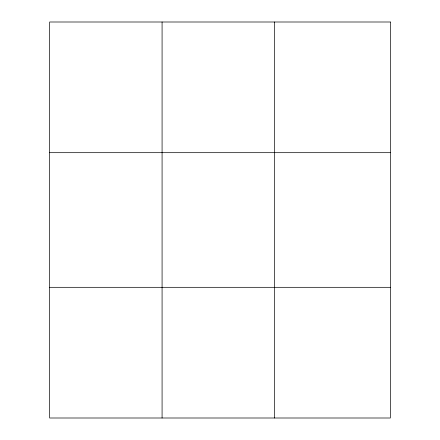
<?xml version="1.0" encoding="UTF-8"?>
<svg xmlns="http://www.w3.org/2000/svg" width="440" height="440" viewBox="0 0 440 440"><rect width="100%" height="100%" fill="white"/><g stroke="black" fill="none" stroke-linecap="round" stroke-linejoin="round"><path stroke-width="0.66" d="M162.08 22L162.08 418M274.511 22L274.511 418M49.654 152.68L390.346 152.68M49.654 287.32L390.346 287.32M390.346 22L390.346 418L49.654 418L49.654 22L390.346 22"/></g></svg>
